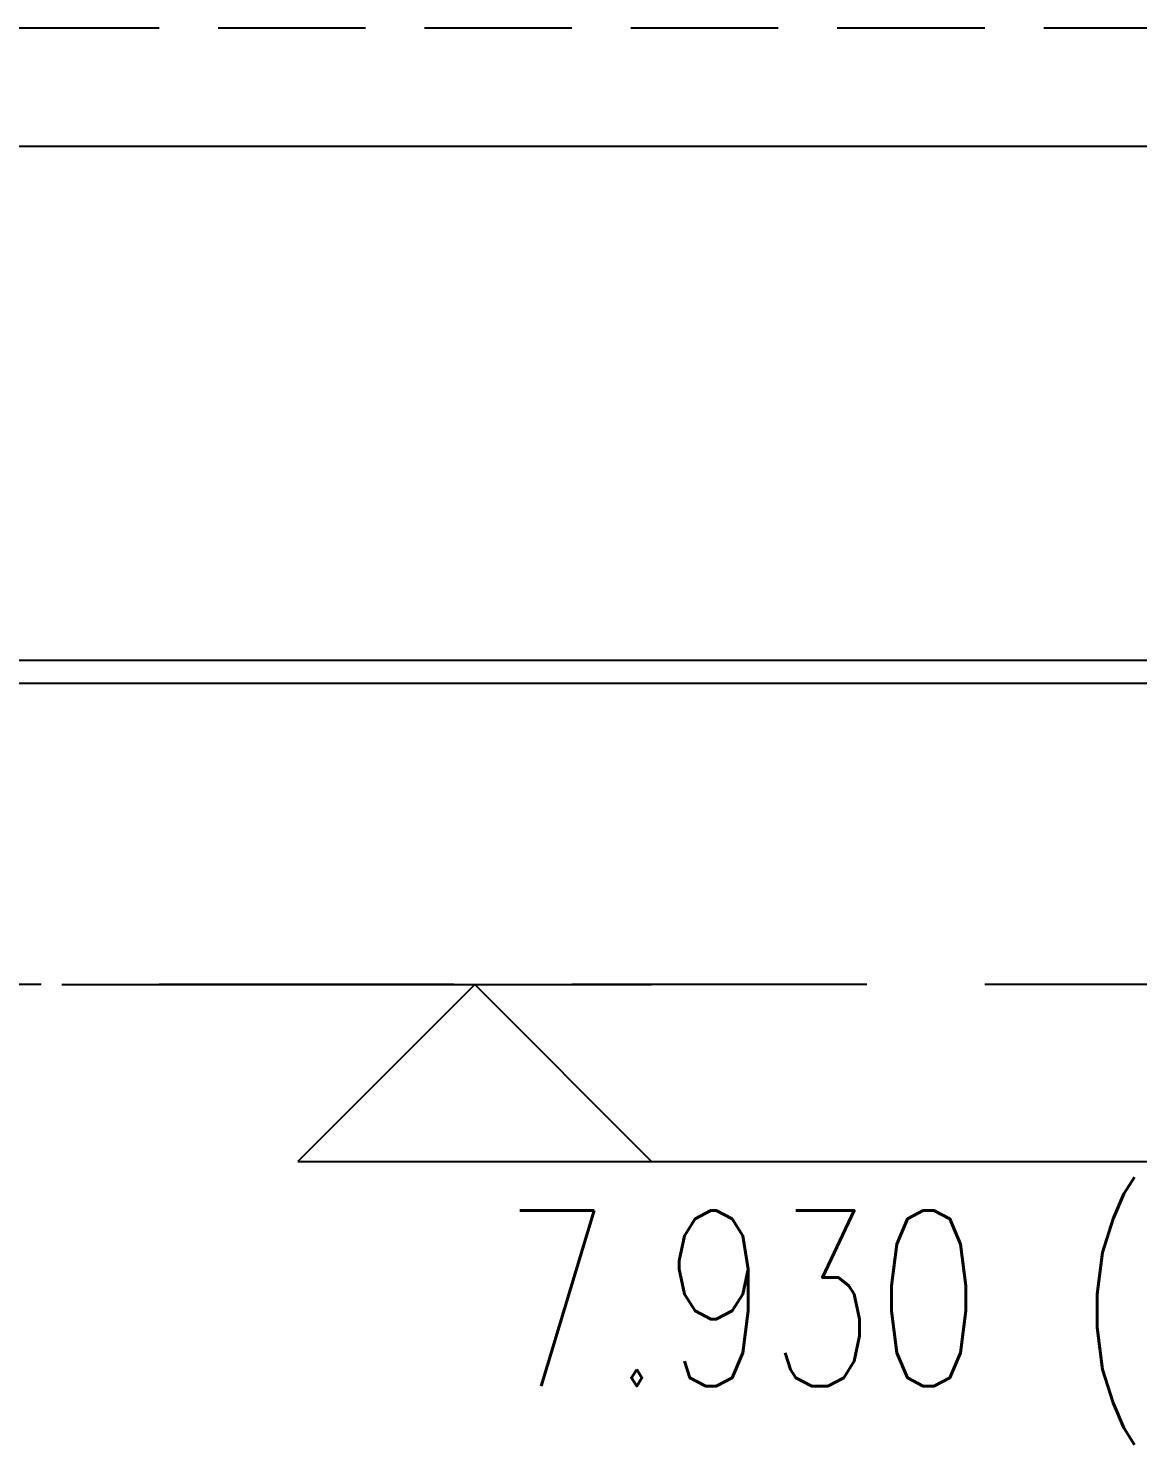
# Model space of a CAD drawing. Extents: x -1899985 to -450366, y 556196 to 2151267.
# Drawn here: x -1716332 to -1714451, y 575407 to 577807 of the extents above; entities that cross this region are included whole.
import ezdxf

# ---------------------------------------------------------------- set-up
doc = ezdxf.new("R2010")
doc.units = 0
doc.header["$LTSCALE"] = 1000
doc.header["$MEASUREMENT"] = 0
for name, pattern in [('__DASH', [0.35, 0.25, -0.1]), ('DASH', [0.35, 0.25, -0.1]), ('DOTE', [2.42, 2, -0.2, 0.02, -0.2])]:
    doc.linetypes.add(name, pattern=pattern)
for name, color, linetype in [('A-AXIS-DOTE', 14, 'DOTE'), ('A-LIN-V', 9, 'Continuous'), ('DIM_ELEV', 3, 'Continuous'), ('FHSGH10105-主梁-04', 7, 'Continuous'), ('FHSGH10105-主梁-06', 7, 'Continuous'), ('PUB_TEXT', 7, 'Continuous')]:
    doc.layers.add(name, color=color, linetype=linetype)
doc.styles.add('_TCH_DIM', font='SIMPLEX', dxfattribs={"bigfont": 'GBCBIG'})

# ---------------------------------------------------------------- blocks, each defined once
blk = doc.blocks.new('3243243')
at = {"color": 6, "linetype": 'DASH'}
blk.add_line((1570255.4, 577182.5), (1562425.4, 577182.5), dxfattribs=at)
at = {"layer": 'FHSGH10105-主梁-04', "color": 4, "linetype": 'Continuous'}
blk.add_line((1562470.6, 576982.5), (1570255.4, 576982.5), dxfattribs=at)
at = {"layer": 'FHSGH10105-主梁-06', "color": 4, "linetype": 'Continuous'}
for p, q in [((1562724.4, 576111.8), (1570255.4, 576111.8)), ((1562731.1, 576072.5), (1570255.4, 576072.5))]:
    blk.add_line(p, q, dxfattribs=at)
blk = doc.blocks.new('b234swerwr')
at = {"layer": 'A-LIN-V'}
blk.add_blockref('3243243', (-3140460.8, 0), dxfattribs=at)

msp = doc.modelspace()

# ---------------------------------------------------------------- linework, layer by layer
at = {"layer": 'A-AXIS-DOTE', "linetype": '__DASH', "ltscale": 2}
msp.add_line((-1670110.4, 576187.3), (-1772486.1, 576187.3), dxfattribs=at)
at = {"layer": 'DIM_ELEV'}
for p, q in [((-1716275.2, 576187.3), (-1715275.2, 576187.3)), ((-1715575.2, 576187.3), (-1715875.2, 575887.3)), ((-1715575.2, 576187.3), (-1715275.2, 575887.3)), ((-1715875.2, 575887.3), (-1714087.2, 575887.3))]:
    msp.add_line(p, q, dxfattribs=at)

# ---------------------------------------------------------------- block references
at = {"layer": 'A-LIN-V'}
msp.add_blockref('b234swerwr', (-141005, 625), dxfattribs=at)

# ---------------------------------------------------------------- texts
at = {"layer": 'PUB_TEXT', "style": '_TCH_DIM', "width": 0.705882}
for s, p in [('(', (-1714555.6, 575506.4)), ('7.930', (-1715525.6, 575506.4))]:
    msp.add_text(s, height=297.5, dxfattribs=at).set_placement(p)

doc.saveas('drawing.dxf')
